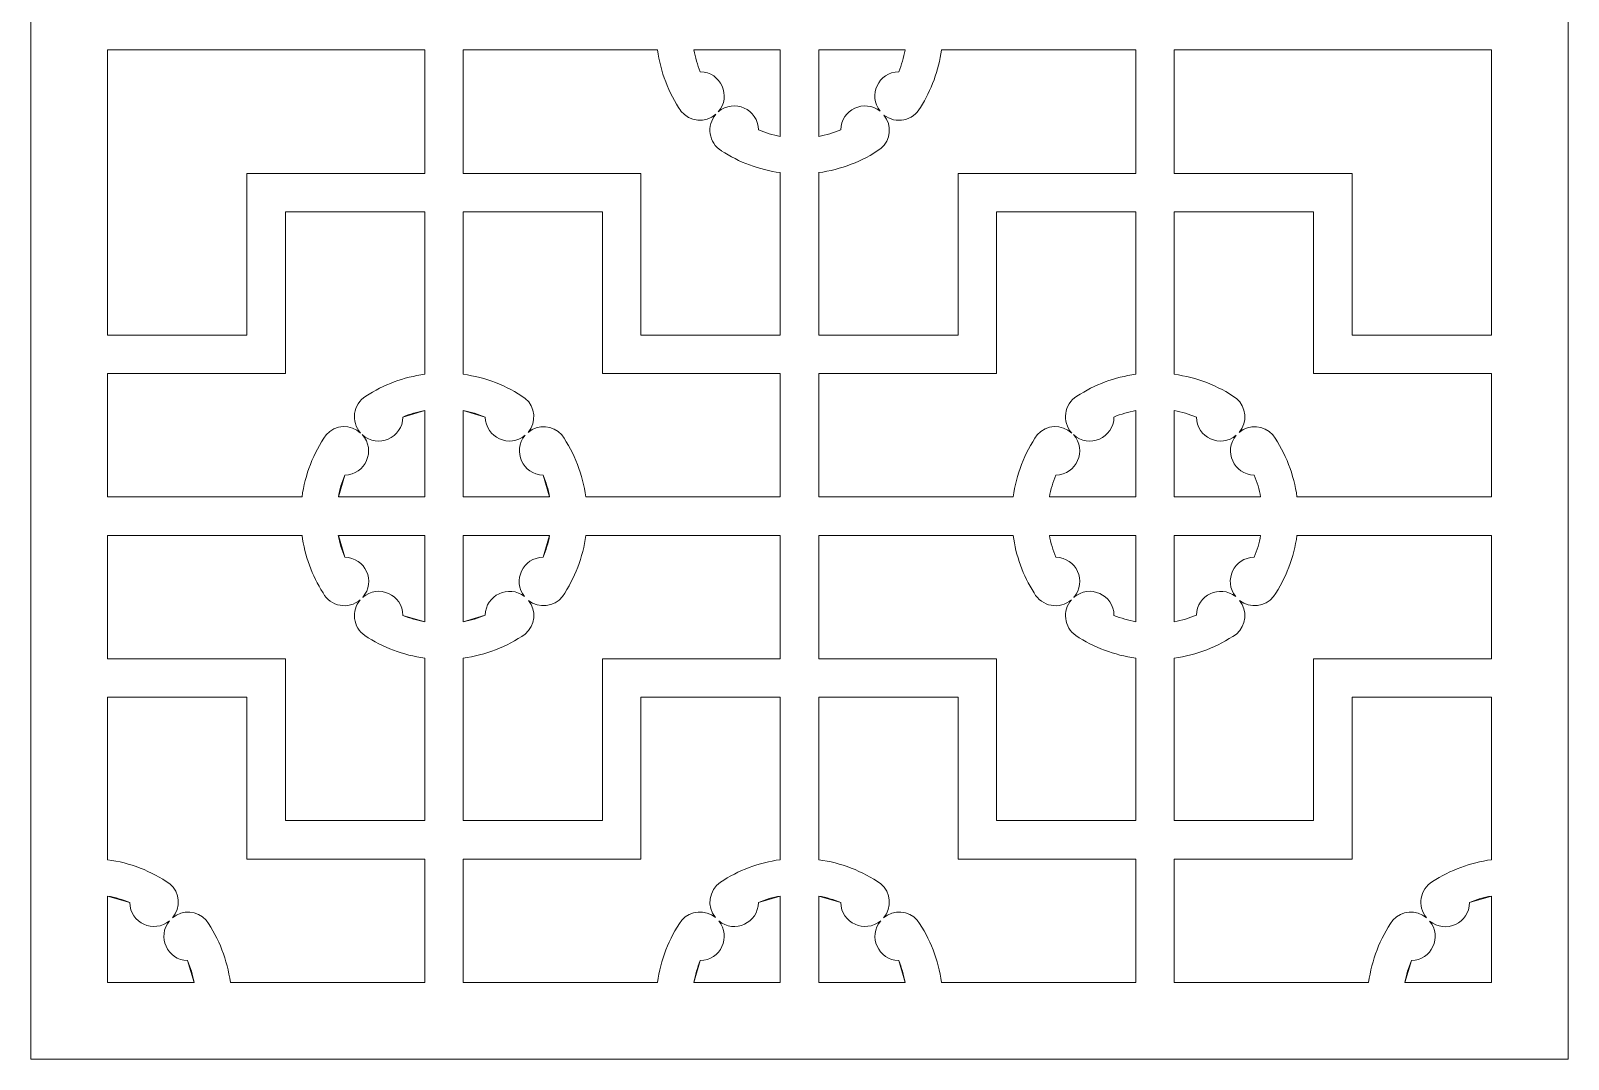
# Model space of a CAD drawing. Header units: centimetres. Extents: x 13 to 18.9, y -9.5 to 9.5.
# Drawn here: x 13.06 to 18.94, y -9.5 to -5.57 of the extents above; entities that cross this region are included whole.
import ezdxf

# ---------------------------------------------------------------- set-up
doc = ezdxf.new("R2010")
doc.units = ezdxf.units.CM
doc.header["$MEASUREMENT"] = 0
doc.layers.add('layer 1', color=7, linetype='Continuous')

msp = doc.modelspace()

# ---------------------------------------------------------------- linework, layer by layer
at = {"layer": 'layer 1', "color": 7, "lineweight": 9}
for points, knots in [([(13.06486, -1.64057), (13.06486, -1.64057), (18.93741, -1.64057), (18.93741, -1.64057), (18.93741, -1.64057), (18.93741, -1.64057), (18.93741, -9.5), (18.93741, -9.5), (18.93741, -9.5), (18.93741, -9.5), (13.06486, -9.5), (13.06486, -9.5), (13.06486, -9.5), (13.06486, -9.5), (13.06486, -1.64057), (13.06486, -1.64057)], [0, 0, 0, 0, 0.2, 0.2, 0.2, 0.2, 0.4, 0.4, 0.4, 0.4, 0.6, 0.6, 0.6, 0.6, 1, 1, 1, 1]), ([(14.56969, -6.11512), (14.56969, -6.11512), (14.56969, -6.11512), (14.56969, -6.11512), (14.56969, -6.11512), (14.56969, -6.11512), (14.56969, -5.64368), (14.56969, -5.64368), (14.56969, -5.64368), (14.56969, -5.64368), (13.35849, -5.64368), (13.35849, -5.64368), (13.35849, -5.64368), (13.35849, -5.64368), (13.35849, -6.73336), (13.35849, -6.73336), (13.35849, -6.73336), (13.35849, -6.73336), (13.89067, -6.73336), (13.89067, -6.73336), (13.89067, -6.73336), (13.89067, -6.73336), (13.89067, -6.11512), (13.89067, -6.11512), (13.89067, -6.11512), (13.89067, -6.11512), (14.56969, -6.11512), (14.56969, -6.11512)], [0, 0, 0, 0, 0.125, 0.125, 0.125, 0.125, 0.25, 0.25, 0.25, 0.25, 0.375, 0.375, 0.375, 0.375, 0.5, 0.5, 0.5, 0.5, 0.625, 0.625, 0.625, 0.625, 0.75, 0.75, 0.75, 0.75, 1, 1, 1, 1]), ([(15.54809, -5.87693), (15.54809, -5.87693), (15.54809, -5.87693), (15.54809, -5.87693), (15.54809, -5.87693), (15.58081, -5.91856), (15.64177, -5.92432), (15.68168, -5.88953), (15.68168, -5.88953), (15.68168, -5.88953), (15.68172, -5.8895), (15.68172, -5.8895), (15.68172, -5.8895), (15.64442, -5.93247), (15.65439, -5.99867), (15.70267, -6.02876), (15.70267, -6.02876), (15.70267, -6.02876), (15.70253, -6.02867), (15.70253, -6.02867), (15.70253, -6.02867), (15.77038, -6.07293), (15.84724, -6.10153), (15.92752, -6.11237), (15.92752, -6.11237), (15.92752, -6.11237), (15.92772, -6.11241), (15.92772, -6.11241), (15.92772, -6.11241), (15.92772, -6.11241), (15.92772, -6.73336), (15.92772, -6.73336), (15.92772, -6.73336), (15.92772, -6.73336), (15.39552, -6.73336), (15.39552, -6.73336), (15.39552, -6.73336), (15.39552, -6.73336), (15.39552, -6.11512), (15.39552, -6.11512), (15.39552, -6.11512), (15.39552, -6.11512), (14.7165, -6.11512), (14.7165, -6.11512), (14.7165, -6.11512), (14.7165, -6.11512), (14.7165, -5.64368), (14.7165, -5.64368), (14.7165, -5.64368), (14.7165, -5.64368), (15.45903, -5.64368), (15.45903, -5.64368), (15.45903, -5.64368), (15.45903, -5.64368), (15.45899, -5.64347), (15.45899, -5.64347), (15.45899, -5.64347), (15.47022, -5.72709), (15.50068, -5.80697), (15.54801, -5.87679), (15.54801, -5.87679), (15.54801, -5.87679), (15.54809, -5.87693), (15.54809, -5.87693)], [0, 0, 0, 0, 0.0588235, 0.0588235, 0.0588235, 0.0588235, 0.1176471, 0.1176471, 0.1176471, 0.1176471, 0.1764706, 0.1764706, 0.1764706, 0.1764706, 0.2352941, 0.2352941, 0.2352941, 0.2352941, 0.2941176, 0.2941176, 0.2941176, 0.2941176, 0.3529412, 0.3529412, 0.3529412, 0.3529412, 0.4117647, 0.4117647, 0.4117647, 0.4117647, 0.4705882, 0.4705882, 0.4705882, 0.4705882, 0.5294118, 0.5294118, 0.5294118, 0.5294118, 0.5882353, 0.5882353, 0.5882353, 0.5882353, 0.6470588, 0.6470588, 0.6470588, 0.6470588, 0.7058824, 0.7058824, 0.7058824, 0.7058824, 0.7647059, 0.7647059, 0.7647059, 0.7647059, 0.8235294, 0.8235294, 0.8235294, 0.8235294, 0.8823529, 0.8823529, 0.8823529, 0.8823529, 1, 1, 1, 1]), ([(15.69087, -5.88034), (15.69087, -5.88034), (15.69087, -5.88034), (15.69087, -5.88034), (15.69087, -5.88034), (15.74251, -5.82088), (15.701, -5.72811), (15.62225, -5.72702), (15.62225, -5.72702), (15.62225, -5.72702), (15.62221, -5.72694), (15.62221, -5.72694), (15.62221, -5.72694), (15.61114, -5.7001), (15.60293, -5.67216), (15.5977, -5.6436), (15.5977, -5.6436), (15.5977, -5.6436), (15.59772, -5.64368), (15.59772, -5.64368), (15.59772, -5.64368), (15.59772, -5.64368), (15.92772, -5.64368), (15.92772, -5.64368), (15.92772, -5.64368), (15.92772, -5.64368), (15.92772, -5.9737), (15.92772, -5.9737), (15.92772, -5.9737), (15.92772, -5.9737), (15.92765, -5.97368), (15.92765, -5.97368), (15.92765, -5.97368), (15.89907, -5.96845), (15.87113, -5.96022), (15.84428, -5.94912), (15.84428, -5.94912), (15.84428, -5.94912), (15.84435, -5.94916), (15.84435, -5.94916), (15.84435, -5.94916), (15.84354, -5.87016), (15.75043, -5.82838), (15.69089, -5.88031), (15.69089, -5.88031), (15.69089, -5.88031), (15.69087, -5.88034), (15.69087, -5.88034)], [0, 0, 0, 0, 0.0769231, 0.0769231, 0.0769231, 0.0769231, 0.1538462, 0.1538462, 0.1538462, 0.1538462, 0.2307692, 0.2307692, 0.2307692, 0.2307692, 0.3076923, 0.3076923, 0.3076923, 0.3076923, 0.3846154, 0.3846154, 0.3846154, 0.3846154, 0.4615385, 0.4615385, 0.4615385, 0.4615385, 0.5384615, 0.5384615, 0.5384615, 0.5384615, 0.6153846, 0.6153846, 0.6153846, 0.6153846, 0.6923077, 0.6923077, 0.6923077, 0.6923077, 0.7692308, 0.7692308, 0.7692308, 0.7692308, 0.8461538, 0.8461538, 0.8461538, 0.8461538, 1, 1, 1, 1]), ([(16.46286, -5.8637), (16.46286, -5.8637), (16.46286, -5.8637), (16.46286, -5.8637), (16.46286, -5.8637), (16.50523, -5.79711), (16.53267, -5.7221), (16.54322, -5.64388), (16.54322, -5.64388), (16.54322, -5.64388), (16.54324, -5.64368), (16.54324, -5.64368), (16.54324, -5.64368), (16.54324, -5.64368), (17.28576, -5.64368), (17.28576, -5.64368), (17.28576, -5.64368), (17.28576, -5.64368), (17.28576, -6.11512), (17.28576, -6.11512), (17.28576, -6.11512), (17.28576, -6.11512), (16.60674, -6.11512), (16.60674, -6.11512), (16.60674, -6.11512), (16.60674, -6.11512), (16.60674, -6.73336), (16.60674, -6.73336), (16.60674, -6.73336), (16.60674, -6.73336), (16.07454, -6.73336), (16.07454, -6.73336), (16.07454, -6.73336), (16.07454, -6.73336), (16.07454, -6.11241), (16.07454, -6.11241), (16.07454, -6.11241), (16.07454, -6.11241), (16.07434, -6.11241), (16.07434, -6.11241), (16.07434, -6.11241), (16.15959, -6.10098), (16.24096, -6.06951), (16.31173, -6.02061), (16.31173, -6.02061), (16.31173, -6.02061), (16.31186, -6.02053), (16.31186, -6.02053), (16.31186, -6.02053), (16.34983, -5.98804), (16.35513, -5.93121), (16.32385, -5.89225), (16.32385, -5.89225), (16.32385, -5.89225), (16.32381, -5.89222), (16.32381, -5.89222), (16.32381, -5.89222), (16.36896, -5.92809), (16.43564, -5.91436), (16.46295, -5.86356), (16.46295, -5.86356), (16.46295, -5.86356), (16.46286, -5.8637), (16.46286, -5.8637)], [0, 0, 0, 0, 0.0588235, 0.0588235, 0.0588235, 0.0588235, 0.1176471, 0.1176471, 0.1176471, 0.1176471, 0.1764706, 0.1764706, 0.1764706, 0.1764706, 0.2352941, 0.2352941, 0.2352941, 0.2352941, 0.2941176, 0.2941176, 0.2941176, 0.2941176, 0.3529412, 0.3529412, 0.3529412, 0.3529412, 0.4117647, 0.4117647, 0.4117647, 0.4117647, 0.4705882, 0.4705882, 0.4705882, 0.4705882, 0.5294118, 0.5294118, 0.5294118, 0.5294118, 0.5882353, 0.5882353, 0.5882353, 0.5882353, 0.6470588, 0.6470588, 0.6470588, 0.6470588, 0.7058824, 0.7058824, 0.7058824, 0.7058824, 0.7647059, 0.7647059, 0.7647059, 0.7647059, 0.8235294, 0.8235294, 0.8235294, 0.8235294, 0.8823529, 0.8823529, 0.8823529, 0.8823529, 1, 1, 1, 1]), ([(16.38003, -5.72702), (16.38003, -5.72702), (16.38003, -5.72702), (16.38003, -5.72702), (16.38003, -5.72702), (16.30294, -5.72808), (16.26084, -5.81747), (16.30911, -5.87757), (16.30911, -5.87757), (16.30911, -5.87757), (16.30913, -5.87761), (16.30913, -5.87761), (16.30913, -5.87761), (16.24898, -5.82986), (16.16012, -5.87195), (16.15896, -5.94874), (16.15896, -5.94874), (16.15896, -5.94874), (16.15881, -5.94879), (16.15881, -5.94879), (16.15881, -5.94879), (16.13165, -5.96008), (16.10335, -5.96844), (16.07439, -5.97372), (16.07439, -5.97372), (16.07439, -5.97372), (16.07454, -5.9737), (16.07454, -5.9737), (16.07454, -5.9737), (16.07454, -5.9737), (16.07454, -5.64368), (16.07454, -5.64368), (16.07454, -5.64368), (16.07454, -5.64368), (16.40455, -5.64368), (16.40455, -5.64368), (16.40455, -5.64368), (16.40455, -5.64368), (16.40453, -5.64383), (16.40453, -5.64383), (16.40453, -5.64383), (16.3993, -5.67239), (16.39106, -5.70032), (16.37998, -5.72716), (16.37998, -5.72716), (16.37998, -5.72716), (16.38003, -5.72702), (16.38003, -5.72702)], [0, 0, 0, 0, 0.0769231, 0.0769231, 0.0769231, 0.0769231, 0.1538462, 0.1538462, 0.1538462, 0.1538462, 0.2307692, 0.2307692, 0.2307692, 0.2307692, 0.3076923, 0.3076923, 0.3076923, 0.3076923, 0.3846154, 0.3846154, 0.3846154, 0.3846154, 0.4615385, 0.4615385, 0.4615385, 0.4615385, 0.5384615, 0.5384615, 0.5384615, 0.5384615, 0.6153846, 0.6153846, 0.6153846, 0.6153846, 0.6923077, 0.6923077, 0.6923077, 0.6923077, 0.7692308, 0.7692308, 0.7692308, 0.7692308, 0.8461538, 0.8461538, 0.8461538, 0.8461538, 1, 1, 1, 1]), ([(18.11157, -6.73336), (18.11157, -6.73336), (18.11157, -6.73336), (18.11157, -6.73336), (18.11157, -6.73336), (18.11157, -6.73336), (18.11157, -6.11512), (18.11157, -6.11512), (18.11157, -6.11512), (18.11157, -6.11512), (17.43258, -6.11512), (17.43258, -6.11512), (17.43258, -6.11512), (17.43258, -6.11512), (17.43258, -5.64368), (17.43258, -5.64368), (17.43258, -5.64368), (17.43258, -5.64368), (18.64379, -5.64368), (18.64379, -5.64368), (18.64379, -5.64368), (18.64379, -5.64368), (18.64379, -6.73336), (18.64379, -6.73336), (18.64379, -6.73336), (18.64379, -6.73336), (18.11157, -6.73336), (18.11157, -6.73336)], [0, 0, 0, 0, 0.125, 0.125, 0.125, 0.125, 0.25, 0.25, 0.25, 0.25, 0.375, 0.375, 0.375, 0.375, 0.5, 0.5, 0.5, 0.5, 0.625, 0.625, 0.625, 0.625, 0.75, 0.75, 0.75, 0.75, 1, 1, 1, 1]), ([(14.34468, -6.96654), (14.34468, -6.96654), (14.34468, -6.96654), (14.34468, -6.96654), (14.34468, -6.96654), (14.29573, -6.997), (14.28626, -7.06439), (14.3249, -7.10718), (14.3249, -7.10718), (14.3249, -7.10718), (14.32491, -7.10722), (14.32491, -7.10722), (14.32491, -7.10722), (14.28694, -7.07235), (14.22777, -7.07522), (14.19335, -7.11359), (14.19335, -7.11359), (14.14415, -7.1845), (14.1125, -7.2661), (14.10099, -7.35162), (14.10099, -7.35162), (14.10099, -7.35162), (13.35849, -7.35162), (13.35849, -7.35162), (13.35849, -7.35162), (13.35849, -7.35162), (13.35849, -6.88018), (13.35849, -6.88018), (13.35849, -6.88018), (13.35849, -6.88018), (14.03749, -6.88018), (14.03749, -6.88018), (14.03749, -6.88018), (14.03749, -6.88018), (14.03749, -6.26194), (14.03749, -6.26194), (14.03749, -6.26194), (14.03749, -6.26194), (14.56969, -6.26194), (14.56969, -6.26194), (14.56969, -6.26194), (14.56969, -6.26194), (14.56969, -6.88291), (14.56969, -6.88291), (14.56969, -6.88291), (14.56969, -6.88291), (14.56969, -6.88291), (14.56969, -6.88291), (14.56969, -6.88291), (14.48941, -6.89373), (14.41254, -6.92229), (14.34468, -6.96654)], [0, 0, 0, 0, 0.0714286, 0.0714286, 0.0714286, 0.0714286, 0.1428571, 0.1428571, 0.1428571, 0.1428571, 0.2142857, 0.2142857, 0.2142857, 0.2142857, 0.2857143, 0.2857143, 0.2857143, 0.2857143, 0.3571429, 0.3571429, 0.3571429, 0.3571429, 0.4285714, 0.4285714, 0.4285714, 0.4285714, 0.5, 0.5, 0.5, 0.5, 0.5714286, 0.5714286, 0.5714286, 0.5714286, 0.6428571, 0.6428571, 0.6428571, 0.6428571, 0.7142857, 0.7142857, 0.7142857, 0.7142857, 0.7857143, 0.7857143, 0.7857143, 0.7857143, 0.8571429, 0.8571429, 0.8571429, 0.8571429, 1, 1, 1, 1]), ([(15.92772, -6.88018), (15.92772, -6.88018), (15.92772, -6.88018), (15.92772, -6.88018), (15.92772, -6.88018), (15.92772, -6.88018), (15.92772, -7.35162), (15.92772, -7.35162), (15.92772, -7.35162), (15.92772, -7.35162), (15.18522, -7.35162), (15.18522, -7.35162), (15.18522, -7.35162), (15.17371, -7.2661), (15.14206, -7.1845), (15.09287, -7.11359), (15.09287, -7.11359), (15.05944, -7.07648), (15.00255, -7.07258), (14.96439, -7.10481), (14.96439, -7.10481), (14.96439, -7.10481), (14.96435, -7.10482), (14.96435, -7.10482), (14.96435, -7.10482), (14.99718, -7.06598), (14.99249, -7.00789), (14.95388, -6.9748), (14.95388, -6.9748), (14.95388, -6.9748), (14.95388, -6.97479), (14.95388, -6.97479), (14.95388, -6.97479), (14.8831, -6.92588), (14.80175, -6.89439), (14.7165, -6.88291), (14.7165, -6.88291), (14.7165, -6.88291), (14.7165, -6.88291), (14.7165, -6.88291), (14.7165, -6.88291), (14.7165, -6.88291), (14.7165, -6.26194), (14.7165, -6.26194), (14.7165, -6.26194), (14.7165, -6.26194), (15.2487, -6.26194), (15.2487, -6.26194), (15.2487, -6.26194), (15.2487, -6.26194), (15.2487, -6.88018), (15.2487, -6.88018), (15.2487, -6.88018), (15.2487, -6.88018), (15.92772, -6.88018), (15.92772, -6.88018)], [0, 0, 0, 0, 0.0666667, 0.0666667, 0.0666667, 0.0666667, 0.1333333, 0.1333333, 0.1333333, 0.1333333, 0.2, 0.2, 0.2, 0.2, 0.2666667, 0.2666667, 0.2666667, 0.2666667, 0.3333333, 0.3333333, 0.3333333, 0.3333333, 0.4, 0.4, 0.4, 0.4, 0.4666667, 0.4666667, 0.4666667, 0.4666667, 0.5333333, 0.5333333, 0.5333333, 0.5333333, 0.6, 0.6, 0.6, 0.6, 0.6666667, 0.6666667, 0.6666667, 0.6666667, 0.7333333, 0.7333333, 0.7333333, 0.7333333, 0.8, 0.8, 0.8, 0.8, 0.8666667, 0.8666667, 0.8666667, 0.8666667, 1, 1, 1, 1]), ([(17.06073, -6.96654), (17.06073, -6.96654), (17.06073, -6.96654), (17.06073, -6.96654), (17.06073, -6.96654), (17.01178, -6.997), (17.00229, -7.06439), (17.04097, -7.10718), (17.04097, -7.10718), (17.04097, -7.10718), (17.04099, -7.10722), (17.04099, -7.10722), (17.04099, -7.10722), (17.00299, -7.07235), (16.94382, -7.07522), (16.9094, -7.11359), (16.9094, -7.11359), (16.86023, -7.1845), (16.82855, -7.2661), (16.81704, -7.35162), (16.81704, -7.35162), (16.81704, -7.35162), (16.07454, -7.35162), (16.07454, -7.35162), (16.07454, -7.35162), (16.07454, -7.35162), (16.07454, -6.88018), (16.07454, -6.88018), (16.07454, -6.88018), (16.07454, -6.88018), (16.75356, -6.88018), (16.75356, -6.88018), (16.75356, -6.88018), (16.75356, -6.88018), (16.75356, -6.26194), (16.75356, -6.26194), (16.75356, -6.26194), (16.75356, -6.26194), (17.28576, -6.26194), (17.28576, -6.26194), (17.28576, -6.26194), (17.28576, -6.26194), (17.28576, -6.88291), (17.28576, -6.88291), (17.28576, -6.88291), (17.28576, -6.88291), (17.28576, -6.88291), (17.28576, -6.88291), (17.28576, -6.88291), (17.20548, -6.89373), (17.12859, -6.92229), (17.06075, -6.96654), (17.06075, -6.96654), (17.06075, -6.96654), (17.06073, -6.96654), (17.06073, -6.96654)], [0, 0, 0, 0, 0.0666667, 0.0666667, 0.0666667, 0.0666667, 0.1333333, 0.1333333, 0.1333333, 0.1333333, 0.2, 0.2, 0.2, 0.2, 0.2666667, 0.2666667, 0.2666667, 0.2666667, 0.3333333, 0.3333333, 0.3333333, 0.3333333, 0.4, 0.4, 0.4, 0.4, 0.4666667, 0.4666667, 0.4666667, 0.4666667, 0.5333333, 0.5333333, 0.5333333, 0.5333333, 0.6, 0.6, 0.6, 0.6, 0.6666667, 0.6666667, 0.6666667, 0.6666667, 0.7333333, 0.7333333, 0.7333333, 0.7333333, 0.8, 0.8, 0.8, 0.8, 0.8666667, 0.8666667, 0.8666667, 0.8666667, 1, 1, 1, 1]), ([(17.96477, -6.26194), (17.96477, -6.26194), (17.96477, -6.26194), (17.96477, -6.26194), (17.96477, -6.26194), (17.96477, -6.26194), (17.96477, -6.88018), (17.96477, -6.88018), (17.96477, -6.88018), (17.96477, -6.88018), (18.64379, -6.88018), (18.64379, -6.88018), (18.64379, -6.88018), (18.64379, -6.88018), (18.64379, -7.35162), (18.64379, -7.35162), (18.64379, -7.35162), (18.64379, -7.35162), (17.90128, -7.35162), (17.90128, -7.35162), (17.90128, -7.35162), (17.88976, -7.2661), (17.85811, -7.1845), (17.80891, -7.11359), (17.80891, -7.11359), (17.77549, -7.07648), (17.71862, -7.07258), (17.68044, -7.10481), (17.68044, -7.10481), (17.68044, -7.10481), (17.68042, -7.10482), (17.68042, -7.10482), (17.68042, -7.10482), (17.71324, -7.06598), (17.70856, -7.00789), (17.66995, -6.9748), (17.66995, -6.9748), (17.66995, -6.9748), (17.66993, -6.97479), (17.66993, -6.97479), (17.66993, -6.97479), (17.59917, -6.92588), (17.51781, -6.89439), (17.43256, -6.88291), (17.43256, -6.88291), (17.43256, -6.88291), (17.43258, -6.88291), (17.43258, -6.88291), (17.43258, -6.88291), (17.43258, -6.88291), (17.43258, -6.26194), (17.43258, -6.26194), (17.43258, -6.26194), (17.43258, -6.26194), (17.96477, -6.26194), (17.96477, -6.26194)], [0, 0, 0, 0, 0.0666667, 0.0666667, 0.0666667, 0.0666667, 0.1333333, 0.1333333, 0.1333333, 0.1333333, 0.2, 0.2, 0.2, 0.2, 0.2666667, 0.2666667, 0.2666667, 0.2666667, 0.3333333, 0.3333333, 0.3333333, 0.3333333, 0.4, 0.4, 0.4, 0.4, 0.4666667, 0.4666667, 0.4666667, 0.4666667, 0.5333333, 0.5333333, 0.5333333, 0.5333333, 0.6, 0.6, 0.6, 0.6, 0.6666667, 0.6666667, 0.6666667, 0.6666667, 0.7333333, 0.7333333, 0.7333333, 0.7333333, 0.8, 0.8, 0.8, 0.8, 0.8666667, 0.8666667, 0.8666667, 0.8666667, 1, 1, 1, 1]), ([(14.56969, -7.02162), (14.56969, -7.02162), (14.56969, -7.02162), (14.56969, -7.02162), (14.56969, -7.02162), (14.56969, -7.02162), (14.56969, -7.35162), (14.56969, -7.35162), (14.56969, -7.35162), (14.56969, -7.35162), (14.2397, -7.35162), (14.2397, -7.35162), (14.2397, -7.35162), (14.2397, -7.35162), (14.26424, -7.26825), (14.26424, -7.26825), (14.26424, -7.26825), (14.25309, -7.29509), (14.24486, -7.32304), (14.2397, -7.35162), (14.2397, -7.35162), (14.2397, -7.35162), (14.2642, -7.26824), (14.2642, -7.26824), (14.2642, -7.26824), (14.34359, -7.26669), (14.38438, -7.17238), (14.33112, -7.11344), (14.33112, -7.11344), (14.33112, -7.11344), (14.33108, -7.11341), (14.33108, -7.11341), (14.33108, -7.11341), (14.39009, -7.1676), (14.48547, -7.12629), (14.48632, -7.04619), (14.48632, -7.04619), (14.48632, -7.04619), (14.56969, -7.02162), (14.56969, -7.02162), (14.56969, -7.02162), (14.54111, -7.02678), (14.51315, -7.03501), (14.48632, -7.04615), (14.48632, -7.04615), (14.48632, -7.04615), (14.56969, -7.02162), (14.56969, -7.02162)], [0, 0, 0, 0, 0.0769231, 0.0769231, 0.0769231, 0.0769231, 0.1538462, 0.1538462, 0.1538462, 0.1538462, 0.2307692, 0.2307692, 0.2307692, 0.2307692, 0.3076923, 0.3076923, 0.3076923, 0.3076923, 0.3846154, 0.3846154, 0.3846154, 0.3846154, 0.4615385, 0.4615385, 0.4615385, 0.4615385, 0.5384615, 0.5384615, 0.5384615, 0.5384615, 0.6153846, 0.6153846, 0.6153846, 0.6153846, 0.6923077, 0.6923077, 0.6923077, 0.6923077, 0.7692308, 0.7692308, 0.7692308, 0.7692308, 0.8461538, 0.8461538, 0.8461538, 0.8461538, 1, 1, 1, 1]), ([(15.04653, -7.35162), (15.04653, -7.35162), (15.04653, -7.35162), (15.04653, -7.35162), (15.04653, -7.35162), (15.04134, -7.32304), (15.03312, -7.29509), (15.022, -7.26825), (15.022, -7.26825), (15.022, -7.26825), (15.04653, -7.35162), (15.04653, -7.35162), (15.04653, -7.35162), (15.04653, -7.35162), (14.7165, -7.35162), (14.7165, -7.35162), (14.7165, -7.35162), (14.7165, -7.35162), (14.7165, -7.02162), (14.7165, -7.02162), (14.7165, -7.02162), (14.7165, -7.02162), (14.80093, -7.04659), (14.80093, -7.04659), (14.80093, -7.04659), (14.77378, -7.03523), (14.74548, -7.02686), (14.7165, -7.02162), (14.7165, -7.02162), (14.7165, -7.02162), (14.80093, -7.04653), (14.80093, -7.04653), (14.80093, -7.04653), (14.80207, -7.12462), (14.89354, -7.1663), (14.95323, -7.11595), (14.95323, -7.11595), (14.95323, -7.11595), (14.95327, -7.11594), (14.95327, -7.11594), (14.95327, -7.11594), (14.90309, -7.17538), (14.94419, -7.26652), (15.02196, -7.26824), (15.02196, -7.26824), (15.02196, -7.26824), (15.04653, -7.35162), (15.04653, -7.35162)], [0, 0, 0, 0, 0.0769231, 0.0769231, 0.0769231, 0.0769231, 0.1538462, 0.1538462, 0.1538462, 0.1538462, 0.2307692, 0.2307692, 0.2307692, 0.2307692, 0.3076923, 0.3076923, 0.3076923, 0.3076923, 0.3846154, 0.3846154, 0.3846154, 0.3846154, 0.4615385, 0.4615385, 0.4615385, 0.4615385, 0.5384615, 0.5384615, 0.5384615, 0.5384615, 0.6153846, 0.6153846, 0.6153846, 0.6153846, 0.6923077, 0.6923077, 0.6923077, 0.6923077, 0.7692308, 0.7692308, 0.7692308, 0.7692308, 0.8461538, 0.8461538, 0.8461538, 0.8461538, 1, 1, 1, 1]), ([(17.28576, -7.35162), (17.28576, -7.35162), (17.28576, -7.35162), (17.28576, -7.35162), (17.28576, -7.35162), (17.28576, -7.35162), (16.95573, -7.35162), (16.95573, -7.35162), (16.95573, -7.35162), (16.96097, -7.32305), (16.9692, -7.2951), (16.98028, -7.26825), (16.98028, -7.26825), (16.98028, -7.26825), (16.98023, -7.26824), (16.98023, -7.26824), (16.98023, -7.26824), (17.05964, -7.26669), (17.10044, -7.17238), (17.04718, -7.11344), (17.04718, -7.11344), (17.04718, -7.11344), (17.04714, -7.11341), (17.04714, -7.11341), (17.04714, -7.11341), (17.10616, -7.1676), (17.20152, -7.12629), (17.20237, -7.04619), (17.20237, -7.04619), (17.20237, -7.04619), (17.20237, -7.04615), (17.20237, -7.04615), (17.20237, -7.04615), (17.22922, -7.03506), (17.25718, -7.02685), (17.28576, -7.02162), (17.28576, -7.02162), (17.28576, -7.02162), (17.28576, -7.35162), (17.28576, -7.35162)], [0, 0, 0, 0, 0.0909091, 0.0909091, 0.0909091, 0.0909091, 0.1818182, 0.1818182, 0.1818182, 0.1818182, 0.2727273, 0.2727273, 0.2727273, 0.2727273, 0.3636364, 0.3636364, 0.3636364, 0.3636364, 0.4545455, 0.4545455, 0.4545455, 0.4545455, 0.5454545, 0.5454545, 0.5454545, 0.5454545, 0.6363636, 0.6363636, 0.6363636, 0.6363636, 0.7272727, 0.7272727, 0.7272727, 0.7272727, 0.8181818, 0.8181818, 0.8181818, 0.8181818, 1, 1, 1, 1]), ([(17.43258, -7.35162), (17.43258, -7.35162), (17.43258, -7.35162), (17.43258, -7.35162), (17.43258, -7.35162), (17.43258, -7.35162), (17.43258, -7.02162), (17.43258, -7.02162), (17.43258, -7.02162), (17.43258, -7.02162), (17.43265, -7.02163), (17.43265, -7.02163), (17.43265, -7.02163), (17.4616, -7.02691), (17.48989, -7.03529), (17.51705, -7.04661), (17.51705, -7.04661), (17.51705, -7.04661), (17.517, -7.04653), (17.517, -7.04653), (17.517, -7.04653), (17.51814, -7.12462), (17.60959, -7.1663), (17.66928, -7.11595), (17.66928, -7.11595), (17.66928, -7.11595), (17.6693, -7.11594), (17.6693, -7.11594), (17.6693, -7.11594), (17.61914, -7.17538), (17.66024, -7.26652), (17.73801, -7.26824), (17.73801, -7.26824), (17.73801, -7.26824), (17.73807, -7.26833), (17.73807, -7.26833), (17.73807, -7.26833), (17.74915, -7.29517), (17.75737, -7.32312), (17.76258, -7.3517), (17.76258, -7.3517), (17.76258, -7.3517), (17.76258, -7.35162), (17.76258, -7.35162), (17.76258, -7.35162), (17.76258, -7.35162), (17.43258, -7.35162), (17.43258, -7.35162)], [0, 0, 0, 0, 0.0769231, 0.0769231, 0.0769231, 0.0769231, 0.1538462, 0.1538462, 0.1538462, 0.1538462, 0.2307692, 0.2307692, 0.2307692, 0.2307692, 0.3076923, 0.3076923, 0.3076923, 0.3076923, 0.3846154, 0.3846154, 0.3846154, 0.3846154, 0.4615385, 0.4615385, 0.4615385, 0.4615385, 0.5384615, 0.5384615, 0.5384615, 0.5384615, 0.6153846, 0.6153846, 0.6153846, 0.6153846, 0.6923077, 0.6923077, 0.6923077, 0.6923077, 0.7692308, 0.7692308, 0.7692308, 0.7692308, 0.8461538, 0.8461538, 0.8461538, 0.8461538, 1, 1, 1, 1]), ([(14.18126, -7.71824), (14.18126, -7.71824), (14.18126, -7.71824), (14.18126, -7.71824), (14.18126, -7.71824), (14.20935, -7.7706), (14.27886, -7.78332), (14.32366, -7.74426), (14.32366, -7.74426), (14.32366, -7.74426), (14.32369, -7.74425), (14.32369, -7.74425), (14.32369, -7.74425), (14.28753, -7.78591), (14.29561, -7.84979), (14.34103, -7.88113), (14.34103, -7.88113), (14.34103, -7.88113), (14.34088, -7.88103), (14.34088, -7.88103), (14.34088, -7.88103), (14.4096, -7.92664), (14.48777, -7.95608), (14.5695, -7.96712), (14.5695, -7.96712), (14.5695, -7.96712), (14.56969, -7.96714), (14.56969, -7.96714), (14.56969, -7.96714), (14.56969, -7.96714), (14.56969, -8.58812), (14.56969, -8.58812), (14.56969, -8.58812), (14.56969, -8.58812), (14.03749, -8.58812), (14.03749, -8.58812), (14.03749, -8.58812), (14.03749, -8.58812), (14.03749, -7.96987), (14.03749, -7.96987), (14.03749, -7.96987), (14.03749, -7.96987), (13.35849, -7.96987), (13.35849, -7.96987), (13.35849, -7.96987), (13.35849, -7.96987), (13.35849, -7.49844), (13.35849, -7.49844), (13.35849, -7.49844), (13.35849, -7.49844), (14.10099, -7.49844), (14.10099, -7.49844), (14.10099, -7.49844), (14.10099, -7.49844), (14.10097, -7.49823), (14.10097, -7.49823), (14.10097, -7.49823), (14.11147, -7.57646), (14.13884, -7.6515), (14.18117, -7.7181), (14.18117, -7.7181), (14.18117, -7.7181), (14.18126, -7.71824), (14.18126, -7.71824)], [0, 0, 0, 0, 0.0588235, 0.0588235, 0.0588235, 0.0588235, 0.1176471, 0.1176471, 0.1176471, 0.1176471, 0.1764706, 0.1764706, 0.1764706, 0.1764706, 0.2352941, 0.2352941, 0.2352941, 0.2352941, 0.2941176, 0.2941176, 0.2941176, 0.2941176, 0.3529412, 0.3529412, 0.3529412, 0.3529412, 0.4117647, 0.4117647, 0.4117647, 0.4117647, 0.4705882, 0.4705882, 0.4705882, 0.4705882, 0.5294118, 0.5294118, 0.5294118, 0.5294118, 0.5882353, 0.5882353, 0.5882353, 0.5882353, 0.6470588, 0.6470588, 0.6470588, 0.6470588, 0.7058824, 0.7058824, 0.7058824, 0.7058824, 0.7647059, 0.7647059, 0.7647059, 0.7647059, 0.8235294, 0.8235294, 0.8235294, 0.8235294, 0.8823529, 0.8823529, 0.8823529, 0.8823529, 1, 1, 1, 1]), ([(14.56969, -7.49844), (14.56969, -7.49844), (14.56969, -7.49844), (14.56969, -7.49844), (14.56969, -7.49844), (14.56969, -7.49844), (14.56969, -7.82845), (14.56969, -7.82845), (14.56969, -7.82845), (14.56969, -7.82845), (14.48619, -7.80384), (14.48619, -7.80384), (14.48619, -7.80384), (14.513, -7.81498), (14.54096, -7.82321), (14.56955, -7.8284), (14.56955, -7.8284), (14.56955, -7.8284), (14.48632, -7.80392), (14.48632, -7.80392), (14.48632, -7.80392), (14.48553, -7.72491), (14.39242, -7.68313), (14.33285, -7.73506), (14.33285, -7.73506), (14.33285, -7.73506), (14.33284, -7.73507), (14.33284, -7.73507), (14.33284, -7.73507), (14.38449, -7.67562), (14.34296, -7.58286), (14.26421, -7.58177), (14.26421, -7.58177), (14.26421, -7.58177), (14.23967, -7.4983), (14.23967, -7.4983), (14.23967, -7.4983), (14.24482, -7.52686), (14.25304, -7.55479), (14.26414, -7.58163), (14.26414, -7.58163), (14.26414, -7.58163), (14.2397, -7.49844), (14.2397, -7.49844), (14.2397, -7.49844), (14.2397, -7.49844), (14.56969, -7.49844), (14.56969, -7.49844)], [0, 0, 0, 0, 0.0769231, 0.0769231, 0.0769231, 0.0769231, 0.1538462, 0.1538462, 0.1538462, 0.1538462, 0.2307692, 0.2307692, 0.2307692, 0.2307692, 0.3076923, 0.3076923, 0.3076923, 0.3076923, 0.3846154, 0.3846154, 0.3846154, 0.3846154, 0.4615385, 0.4615385, 0.4615385, 0.4615385, 0.5384615, 0.5384615, 0.5384615, 0.5384615, 0.6153846, 0.6153846, 0.6153846, 0.6153846, 0.6923077, 0.6923077, 0.6923077, 0.6923077, 0.7692308, 0.7692308, 0.7692308, 0.7692308, 0.8461538, 0.8461538, 0.8461538, 0.8461538, 1, 1, 1, 1]), ([(15.09601, -7.73188), (15.09601, -7.73188), (15.09601, -7.73188), (15.09601, -7.73188), (15.09601, -7.73188), (15.14337, -7.66209), (15.1739, -7.58222), (15.18519, -7.49863), (15.18519, -7.49863), (15.18519, -7.49863), (15.18522, -7.49844), (15.18522, -7.49844), (15.18522, -7.49844), (15.18522, -7.49844), (15.92772, -7.49844), (15.92772, -7.49844), (15.92772, -7.49844), (15.92772, -7.49844), (15.92772, -7.96987), (15.92772, -7.96987), (15.92772, -7.96987), (15.92772, -7.96987), (15.2487, -7.96987), (15.2487, -7.96987), (15.2487, -7.96987), (15.2487, -7.96987), (15.2487, -8.58812), (15.2487, -8.58812), (15.2487, -8.58812), (15.2487, -8.58812), (14.7165, -8.58812), (14.7165, -8.58812), (14.7165, -8.58812), (14.7165, -8.58812), (14.7165, -7.96714), (14.7165, -7.96714), (14.7165, -7.96714), (14.7165, -7.96714), (14.7163, -7.96717), (14.7163, -7.96717), (14.7163, -7.96717), (14.80157, -7.95572), (14.88292, -7.92426), (14.95369, -7.87537), (14.95369, -7.87537), (14.95369, -7.87537), (14.95384, -7.87528), (14.95384, -7.87528), (14.95384, -7.87528), (14.99181, -7.84277), (14.99712, -7.78597), (14.96583, -7.74701), (14.96583, -7.74701), (14.96583, -7.74701), (14.96579, -7.74695), (14.96579, -7.74695), (14.96579, -7.74695), (15.00594, -7.77886), (15.06439, -7.77203), (15.0961, -7.73174), (15.0961, -7.73174), (15.0961, -7.73174), (15.09601, -7.73188), (15.09601, -7.73188)], [0, 0, 0, 0, 0.0588235, 0.0588235, 0.0588235, 0.0588235, 0.1176471, 0.1176471, 0.1176471, 0.1176471, 0.1764706, 0.1764706, 0.1764706, 0.1764706, 0.2352941, 0.2352941, 0.2352941, 0.2352941, 0.2941176, 0.2941176, 0.2941176, 0.2941176, 0.3529412, 0.3529412, 0.3529412, 0.3529412, 0.4117647, 0.4117647, 0.4117647, 0.4117647, 0.4705882, 0.4705882, 0.4705882, 0.4705882, 0.5294118, 0.5294118, 0.5294118, 0.5294118, 0.5882353, 0.5882353, 0.5882353, 0.5882353, 0.6470588, 0.6470588, 0.6470588, 0.6470588, 0.7058824, 0.7058824, 0.7058824, 0.7058824, 0.7647059, 0.7647059, 0.7647059, 0.7647059, 0.8235294, 0.8235294, 0.8235294, 0.8235294, 0.8823529, 0.8823529, 0.8823529, 0.8823529, 1, 1, 1, 1]), ([(14.7165, -7.49844), (14.7165, -7.49844), (14.7165, -7.49844), (14.7165, -7.49844), (14.7165, -7.49844), (14.7165, -7.49844), (15.04653, -7.49844), (15.04653, -7.49844), (15.04653, -7.49844), (15.04653, -7.49844), (15.02194, -7.5819), (15.02194, -7.5819), (15.02194, -7.5819), (15.03307, -7.55508), (15.0413, -7.52715), (15.0465, -7.49859), (15.0465, -7.49859), (15.0465, -7.49859), (15.02202, -7.58176), (15.02202, -7.58176), (15.02202, -7.58176), (14.94493, -7.58283), (14.90281, -7.67222), (14.95108, -7.73233), (14.95108, -7.73233), (14.95108, -7.73233), (14.9511, -7.73235), (14.9511, -7.73235), (14.9511, -7.73235), (14.89095, -7.68459), (14.80209, -7.7267), (14.80093, -7.80348), (14.80093, -7.80348), (14.80093, -7.80348), (14.71636, -7.82847), (14.71636, -7.82847), (14.71636, -7.82847), (14.74533, -7.82324), (14.77363, -7.81487), (14.80078, -7.80353), (14.80078, -7.80353), (14.80078, -7.80353), (14.7165, -7.82845), (14.7165, -7.82845), (14.7165, -7.82845), (14.7165, -7.82845), (14.7165, -7.49844), (14.7165, -7.49844)], [0, 0, 0, 0, 0.0769231, 0.0769231, 0.0769231, 0.0769231, 0.1538462, 0.1538462, 0.1538462, 0.1538462, 0.2307692, 0.2307692, 0.2307692, 0.2307692, 0.3076923, 0.3076923, 0.3076923, 0.3076923, 0.3846154, 0.3846154, 0.3846154, 0.3846154, 0.4615385, 0.4615385, 0.4615385, 0.4615385, 0.5384615, 0.5384615, 0.5384615, 0.5384615, 0.6153846, 0.6153846, 0.6153846, 0.6153846, 0.6923077, 0.6923077, 0.6923077, 0.6923077, 0.7692308, 0.7692308, 0.7692308, 0.7692308, 0.8461538, 0.8461538, 0.8461538, 0.8461538, 1, 1, 1, 1]), ([(16.89732, -7.71824), (16.89732, -7.71824), (16.89732, -7.71824), (16.89732, -7.71824), (16.89732, -7.71824), (16.92542, -7.7706), (16.99493, -7.78332), (17.03971, -7.74426), (17.03971, -7.74426), (17.03971, -7.74426), (17.03973, -7.74425), (17.03973, -7.74425), (17.03973, -7.74425), (17.00358, -7.78591), (17.01166, -7.84979), (17.05708, -7.88113), (17.05708, -7.88113), (17.05708, -7.88113), (17.05695, -7.88103), (17.05695, -7.88103), (17.05695, -7.88103), (17.12565, -7.92664), (17.20382, -7.95608), (17.28556, -7.96712), (17.28556, -7.96712), (17.28556, -7.96712), (17.28576, -7.96714), (17.28576, -7.96714), (17.28576, -7.96714), (17.28576, -7.96714), (17.28576, -8.58812), (17.28576, -8.58812), (17.28576, -8.58812), (17.28576, -8.58812), (16.75356, -8.58812), (16.75356, -8.58812), (16.75356, -8.58812), (16.75356, -8.58812), (16.75356, -7.96987), (16.75356, -7.96987), (16.75356, -7.96987), (16.75356, -7.96987), (16.07454, -7.96987), (16.07454, -7.96987), (16.07454, -7.96987), (16.07454, -7.96987), (16.07454, -7.49844), (16.07454, -7.49844), (16.07454, -7.49844), (16.07454, -7.49844), (16.81704, -7.49844), (16.81704, -7.49844), (16.81704, -7.49844), (16.81704, -7.49844), (16.81702, -7.49823), (16.81702, -7.49823), (16.81702, -7.49823), (16.82752, -7.57646), (16.85488, -7.6515), (16.89723, -7.7181), (16.89723, -7.7181), (16.89723, -7.7181), (16.89732, -7.71824), (16.89732, -7.71824)], [0, 0, 0, 0, 0.0588235, 0.0588235, 0.0588235, 0.0588235, 0.1176471, 0.1176471, 0.1176471, 0.1176471, 0.1764706, 0.1764706, 0.1764706, 0.1764706, 0.2352941, 0.2352941, 0.2352941, 0.2352941, 0.2941176, 0.2941176, 0.2941176, 0.2941176, 0.3529412, 0.3529412, 0.3529412, 0.3529412, 0.4117647, 0.4117647, 0.4117647, 0.4117647, 0.4705882, 0.4705882, 0.4705882, 0.4705882, 0.5294118, 0.5294118, 0.5294118, 0.5294118, 0.5882353, 0.5882353, 0.5882353, 0.5882353, 0.6470588, 0.6470588, 0.6470588, 0.6470588, 0.7058824, 0.7058824, 0.7058824, 0.7058824, 0.7647059, 0.7647059, 0.7647059, 0.7647059, 0.8235294, 0.8235294, 0.8235294, 0.8235294, 0.8823529, 0.8823529, 0.8823529, 0.8823529, 1, 1, 1, 1]), ([(17.20237, -7.80392), (17.20237, -7.80392), (17.20237, -7.80392), (17.20237, -7.80392), (17.20237, -7.80392), (17.20156, -7.72491), (17.10846, -7.68313), (17.04892, -7.73506), (17.04892, -7.73506), (17.04892, -7.73506), (17.04889, -7.73507), (17.04889, -7.73507), (17.04889, -7.73507), (17.10054, -7.67562), (17.05902, -7.58286), (16.98026, -7.58177), (16.98026, -7.58177), (16.98026, -7.58177), (16.98023, -7.58169), (16.98023, -7.58169), (16.98023, -7.58169), (16.96916, -7.55485), (16.96095, -7.52692), (16.95573, -7.49836), (16.95573, -7.49836), (16.95573, -7.49836), (16.95573, -7.49844), (16.95573, -7.49844), (16.95573, -7.49844), (16.95573, -7.49844), (17.28576, -7.49844), (17.28576, -7.49844), (17.28576, -7.49844), (17.28576, -7.49844), (17.28576, -7.82845), (17.28576, -7.82845), (17.28576, -7.82845), (17.28576, -7.82845), (17.28569, -7.82843), (17.28569, -7.82843), (17.28569, -7.82843), (17.2571, -7.8232), (17.22915, -7.81498), (17.20231, -7.80388), (17.20231, -7.80388), (17.20231, -7.80388), (17.20237, -7.80392), (17.20237, -7.80392)], [0, 0, 0, 0, 0.0769231, 0.0769231, 0.0769231, 0.0769231, 0.1538462, 0.1538462, 0.1538462, 0.1538462, 0.2307692, 0.2307692, 0.2307692, 0.2307692, 0.3076923, 0.3076923, 0.3076923, 0.3076923, 0.3846154, 0.3846154, 0.3846154, 0.3846154, 0.4615385, 0.4615385, 0.4615385, 0.4615385, 0.5384615, 0.5384615, 0.5384615, 0.5384615, 0.6153846, 0.6153846, 0.6153846, 0.6153846, 0.6923077, 0.6923077, 0.6923077, 0.6923077, 0.7692308, 0.7692308, 0.7692308, 0.7692308, 0.8461538, 0.8461538, 0.8461538, 0.8461538, 1, 1, 1, 1]), ([(17.81207, -7.73188), (17.81207, -7.73188), (17.81207, -7.73188), (17.81207, -7.73188), (17.81207, -7.73188), (17.85943, -7.66209), (17.88997, -7.58222), (17.90124, -7.49863), (17.90124, -7.49863), (17.90124, -7.49863), (17.90128, -7.49844), (17.90128, -7.49844), (17.90128, -7.49844), (17.90128, -7.49844), (18.64379, -7.49844), (18.64379, -7.49844), (18.64379, -7.49844), (18.64379, -7.49844), (18.64379, -7.96987), (18.64379, -7.96987), (18.64379, -7.96987), (18.64379, -7.96987), (17.96477, -7.96987), (17.96477, -7.96987), (17.96477, -7.96987), (17.96477, -7.96987), (17.96477, -8.58812), (17.96477, -8.58812), (17.96477, -8.58812), (17.96477, -8.58812), (17.43258, -8.58812), (17.43258, -8.58812), (17.43258, -8.58812), (17.43258, -8.58812), (17.43258, -7.96714), (17.43258, -7.96714), (17.43258, -7.96714), (17.43258, -7.96714), (17.43236, -7.96717), (17.43236, -7.96717), (17.43236, -7.96717), (17.51762, -7.95572), (17.59899, -7.92426), (17.66976, -7.87537), (17.66976, -7.87537), (17.66976, -7.87537), (17.66989, -7.87528), (17.66989, -7.87528), (17.66989, -7.87528), (17.70786, -7.84277), (17.71317, -7.78597), (17.68188, -7.74701), (17.68188, -7.74701), (17.68188, -7.74701), (17.68185, -7.74695), (17.68185, -7.74695), (17.68185, -7.74695), (17.72197, -7.77886), (17.78044, -7.77203), (17.81216, -7.73174), (17.81216, -7.73174), (17.81216, -7.73174), (17.81207, -7.73188), (17.81207, -7.73188)], [0, 0, 0, 0, 0.0588235, 0.0588235, 0.0588235, 0.0588235, 0.1176471, 0.1176471, 0.1176471, 0.1176471, 0.1764706, 0.1764706, 0.1764706, 0.1764706, 0.2352941, 0.2352941, 0.2352941, 0.2352941, 0.2941176, 0.2941176, 0.2941176, 0.2941176, 0.3529412, 0.3529412, 0.3529412, 0.3529412, 0.4117647, 0.4117647, 0.4117647, 0.4117647, 0.4705882, 0.4705882, 0.4705882, 0.4705882, 0.5294118, 0.5294118, 0.5294118, 0.5294118, 0.5882353, 0.5882353, 0.5882353, 0.5882353, 0.6470588, 0.6470588, 0.6470588, 0.6470588, 0.7058824, 0.7058824, 0.7058824, 0.7058824, 0.7647059, 0.7647059, 0.7647059, 0.7647059, 0.8235294, 0.8235294, 0.8235294, 0.8235294, 0.8823529, 0.8823529, 0.8823529, 0.8823529, 1, 1, 1, 1]), ([(17.43258, -7.49844), (17.43258, -7.49844), (17.43258, -7.49844), (17.43258, -7.49844), (17.43258, -7.49844), (17.43258, -7.49844), (17.76258, -7.49844), (17.76258, -7.49844), (17.76258, -7.49844), (17.76258, -7.49844), (17.76255, -7.49859), (17.76255, -7.49859), (17.76255, -7.49859), (17.75731, -7.52714), (17.74908, -7.55507), (17.73799, -7.5819), (17.73799, -7.5819), (17.73799, -7.5819), (17.73807, -7.58176), (17.73807, -7.58176), (17.73807, -7.58176), (17.66098, -7.58283), (17.61888, -7.67222), (17.66713, -7.73233), (17.66713, -7.73233), (17.66713, -7.73233), (17.66715, -7.73235), (17.66715, -7.73235), (17.66715, -7.73235), (17.60702, -7.68459), (17.51816, -7.7267), (17.517, -7.80348), (17.517, -7.80348), (17.517, -7.80348), (17.51685, -7.80353), (17.51685, -7.80353), (17.51685, -7.80353), (17.48967, -7.81482), (17.46136, -7.82318), (17.43243, -7.82847), (17.43243, -7.82847), (17.43243, -7.82847), (17.43258, -7.82845), (17.43258, -7.82845), (17.43258, -7.82845), (17.43258, -7.82845), (17.43258, -7.49844), (17.43258, -7.49844)], [0, 0, 0, 0, 0.0769231, 0.0769231, 0.0769231, 0.0769231, 0.1538462, 0.1538462, 0.1538462, 0.1538462, 0.2307692, 0.2307692, 0.2307692, 0.2307692, 0.3076923, 0.3076923, 0.3076923, 0.3076923, 0.3846154, 0.3846154, 0.3846154, 0.3846154, 0.4615385, 0.4615385, 0.4615385, 0.4615385, 0.5384615, 0.5384615, 0.5384615, 0.5384615, 0.6153846, 0.6153846, 0.6153846, 0.6153846, 0.6923077, 0.6923077, 0.6923077, 0.6923077, 0.7692308, 0.7692308, 0.7692308, 0.7692308, 0.8461538, 0.8461538, 0.8461538, 0.8461538, 1, 1, 1, 1]), ([(13.59584, -8.82955), (13.59584, -8.82955), (13.59584, -8.82955), (13.59584, -8.82955), (13.59584, -8.82955), (13.52509, -8.78063), (13.44374, -8.74914), (13.35849, -8.73765), (13.35849, -8.73765), (13.35849, -8.73765), (13.35849, -8.11668), (13.35849, -8.11668), (13.35849, -8.11668), (13.35849, -8.11668), (13.89067, -8.11668), (13.89067, -8.11668), (13.89067, -8.11668), (13.89067, -8.11668), (13.89067, -8.73494), (13.89067, -8.73494), (13.89067, -8.73494), (13.89067, -8.73494), (14.56969, -8.73494), (14.56969, -8.73494), (14.56969, -8.73494), (14.56969, -8.73494), (14.56969, -9.20636), (14.56969, -9.20636), (14.56969, -9.20636), (14.56969, -9.20636), (13.82721, -9.20636), (13.82721, -9.20636), (13.82721, -9.20636), (13.82721, -9.20636), (13.82719, -9.20637), (13.82719, -9.20637), (13.82719, -9.20637), (13.81568, -9.12085), (13.78402, -9.03925), (13.73483, -8.96834), (13.73483, -8.96834), (13.73483, -8.96834), (13.73483, -8.96833), (13.73483, -8.96833), (13.73483, -8.96833), (13.70141, -8.93122), (13.64452, -8.92732), (13.60636, -8.95955), (13.60636, -8.95955), (13.60636, -8.95955), (13.60634, -8.95957), (13.60634, -8.95957), (13.60634, -8.95957), (13.63914, -8.92074), (13.63446, -8.86264), (13.59586, -8.82956), (13.59586, -8.82956), (13.59586, -8.82956), (13.59584, -8.82955), (13.59584, -8.82955)], [0, 0, 0, 0, 0.0625, 0.0625, 0.0625, 0.0625, 0.125, 0.125, 0.125, 0.125, 0.1875, 0.1875, 0.1875, 0.1875, 0.25, 0.25, 0.25, 0.25, 0.3125, 0.3125, 0.3125, 0.3125, 0.375, 0.375, 0.375, 0.375, 0.4375, 0.4375, 0.4375, 0.4375, 0.5, 0.5, 0.5, 0.5, 0.5625, 0.5625, 0.5625, 0.5625, 0.625, 0.625, 0.625, 0.625, 0.6875, 0.6875, 0.6875, 0.6875, 0.75, 0.75, 0.75, 0.75, 0.8125, 0.8125, 0.8125, 0.8125, 0.875, 0.875, 0.875, 0.875, 1, 1, 1, 1]), ([(15.69909, -8.82366), (15.69909, -8.82366), (15.69909, -8.82366), (15.69909, -8.82366), (15.69909, -8.82366), (15.65453, -8.85438), (15.64573, -8.91662), (15.68, -8.9585), (15.68, -8.9585), (15.68, -8.9585), (15.68002, -8.95854), (15.68002, -8.95854), (15.68002, -8.95854), (15.64151, -8.92661), (15.58459, -8.93095), (15.55138, -8.96834), (15.55138, -8.96834), (15.50219, -9.03925), (15.47054, -9.12085), (15.45903, -9.20637), (15.45903, -9.20637), (15.45903, -9.20637), (15.45903, -9.20636), (15.45903, -9.20636), (15.45903, -9.20636), (15.45903, -9.20636), (14.7165, -9.20636), (14.7165, -9.20636), (14.7165, -9.20636), (14.7165, -9.20636), (14.7165, -8.73494), (14.7165, -8.73494), (14.7165, -8.73494), (14.7165, -8.73494), (15.39552, -8.73494), (15.39552, -8.73494), (15.39552, -8.73494), (15.39552, -8.73494), (15.39552, -8.11668), (15.39552, -8.11668), (15.39552, -8.11668), (15.39552, -8.11668), (15.92772, -8.11668), (15.92772, -8.11668), (15.92772, -8.11668), (15.92772, -8.11668), (15.92772, -8.73765), (15.92772, -8.73765), (15.92772, -8.73765), (15.84599, -8.74867), (15.76779, -8.77807), (15.69909, -8.82366)], [0, 0, 0, 0, 0.0714286, 0.0714286, 0.0714286, 0.0714286, 0.1428571, 0.1428571, 0.1428571, 0.1428571, 0.2142857, 0.2142857, 0.2142857, 0.2142857, 0.2857143, 0.2857143, 0.2857143, 0.2857143, 0.3571429, 0.3571429, 0.3571429, 0.3571429, 0.4285714, 0.4285714, 0.4285714, 0.4285714, 0.5, 0.5, 0.5, 0.5, 0.5714286, 0.5714286, 0.5714286, 0.5714286, 0.6428571, 0.6428571, 0.6428571, 0.6428571, 0.7142857, 0.7142857, 0.7142857, 0.7142857, 0.7857143, 0.7857143, 0.7857143, 0.7857143, 0.8571429, 0.8571429, 0.8571429, 0.8571429, 1, 1, 1, 1]), ([(16.60674, -8.11668), (16.60674, -8.11668), (16.60674, -8.11668), (16.60674, -8.11668), (16.60674, -8.11668), (16.60674, -8.11668), (16.60674, -8.73494), (16.60674, -8.73494), (16.60674, -8.73494), (16.60674, -8.73494), (17.28576, -8.73494), (17.28576, -8.73494), (17.28576, -8.73494), (17.28576, -8.73494), (17.28576, -9.20636), (17.28576, -9.20636), (17.28576, -9.20636), (17.28576, -9.20636), (16.54324, -9.20636), (16.54324, -9.20636), (16.54324, -9.20636), (16.54324, -9.20636), (16.54324, -9.20637), (16.54324, -9.20637), (16.54324, -9.20637), (16.53173, -9.12085), (16.50007, -9.03925), (16.4509, -8.96834), (16.4509, -8.96834), (16.4509, -8.96834), (16.4509, -8.96833), (16.4509, -8.96833), (16.4509, -8.96833), (16.41748, -8.93122), (16.36059, -8.92732), (16.32241, -8.95955), (16.32241, -8.95955), (16.32241, -8.95955), (16.32239, -8.95957), (16.32239, -8.95957), (16.32239, -8.95957), (16.35521, -8.92074), (16.35053, -8.86264), (16.31191, -8.82956), (16.31191, -8.82956), (16.31191, -8.82956), (16.31189, -8.82955), (16.31189, -8.82955), (16.31189, -8.82955), (16.24114, -8.78063), (16.15979, -8.74914), (16.07454, -8.73765), (16.07454, -8.73765), (16.07454, -8.73765), (16.07454, -8.11668), (16.07454, -8.11668), (16.07454, -8.11668), (16.07454, -8.11668), (16.60674, -8.11668), (16.60674, -8.11668)], [0, 0, 0, 0, 0.0625, 0.0625, 0.0625, 0.0625, 0.125, 0.125, 0.125, 0.125, 0.1875, 0.1875, 0.1875, 0.1875, 0.25, 0.25, 0.25, 0.25, 0.3125, 0.3125, 0.3125, 0.3125, 0.375, 0.375, 0.375, 0.375, 0.4375, 0.4375, 0.4375, 0.4375, 0.5, 0.5, 0.5, 0.5, 0.5625, 0.5625, 0.5625, 0.5625, 0.625, 0.625, 0.625, 0.625, 0.6875, 0.6875, 0.6875, 0.6875, 0.75, 0.75, 0.75, 0.75, 0.8125, 0.8125, 0.8125, 0.8125, 0.875, 0.875, 0.875, 0.875, 1, 1, 1, 1]), ([(18.41876, -8.82128), (18.41876, -8.82128), (18.41876, -8.82128), (18.41876, -8.82128), (18.41876, -8.82128), (18.37089, -8.85067), (18.35989, -8.91556), (18.39539, -8.9591), (18.39539, -8.9591), (18.39539, -8.9591), (18.39541, -8.95914), (18.39541, -8.95914), (18.39541, -8.95914), (18.35721, -8.92734), (18.30067, -8.93141), (18.26743, -8.96833), (18.26743, -8.96833), (18.26743, -8.96833), (18.26743, -8.96834), (18.26743, -8.96834), (18.26743, -8.96834), (18.21824, -9.03925), (18.18658, -9.12085), (18.17508, -9.20637), (18.17508, -9.20637), (18.17508, -9.20637), (18.17508, -9.20636), (18.17508, -9.20636), (18.17508, -9.20636), (18.17508, -9.20636), (17.43258, -9.20636), (17.43258, -9.20636), (17.43258, -9.20636), (17.43258, -9.20636), (17.43258, -8.73494), (17.43258, -8.73494), (17.43258, -8.73494), (17.43258, -8.73494), (18.11157, -8.73494), (18.11157, -8.73494), (18.11157, -8.73494), (18.11157, -8.73494), (18.11157, -8.11668), (18.11157, -8.11668), (18.11157, -8.11668), (18.11157, -8.11668), (18.64379, -8.11668), (18.64379, -8.11668), (18.64379, -8.11668), (18.64379, -8.11668), (18.64379, -8.73765), (18.64379, -8.73765), (18.64379, -8.73765), (18.5635, -8.74846), (18.48663, -8.77705), (18.41876, -8.82128)], [0, 0, 0, 0, 0.0666667, 0.0666667, 0.0666667, 0.0666667, 0.1333333, 0.1333333, 0.1333333, 0.1333333, 0.2, 0.2, 0.2, 0.2, 0.2666667, 0.2666667, 0.2666667, 0.2666667, 0.3333333, 0.3333333, 0.3333333, 0.3333333, 0.4, 0.4, 0.4, 0.4, 0.4666667, 0.4666667, 0.4666667, 0.4666667, 0.5333333, 0.5333333, 0.5333333, 0.5333333, 0.6, 0.6, 0.6, 0.6, 0.6666667, 0.6666667, 0.6666667, 0.6666667, 0.7333333, 0.7333333, 0.7333333, 0.7333333, 0.8, 0.8, 0.8, 0.8, 0.8666667, 0.8666667, 0.8666667, 0.8666667, 1, 1, 1, 1]), ([(13.6885, -9.20637), (13.6885, -9.20637), (13.6885, -9.20637), (13.6885, -9.20637), (13.6885, -9.20637), (13.68332, -9.17779), (13.67509, -9.14983), (13.66396, -9.12301), (13.66396, -9.12301), (13.66396, -9.12301), (13.6885, -9.20636), (13.6885, -9.20636), (13.6885, -9.20636), (13.6885, -9.20636), (13.35849, -9.20636), (13.35849, -9.20636), (13.35849, -9.20636), (13.35849, -9.20636), (13.35849, -8.87636), (13.35849, -8.87636), (13.35849, -8.87636), (13.35849, -8.87636), (13.44289, -8.90133), (13.44289, -8.90133), (13.44289, -8.90133), (13.41575, -8.88997), (13.38744, -8.88161), (13.35849, -8.87636), (13.35849, -8.87636), (13.35849, -8.87636), (13.44291, -8.90129), (13.44291, -8.90129), (13.44291, -8.90129), (13.44405, -8.97938), (13.53551, -9.02105), (13.5952, -8.97071), (13.5952, -8.97071), (13.5952, -8.97071), (13.59523, -8.97068), (13.59523, -8.97068), (13.59523, -8.97068), (13.54505, -9.03012), (13.58616, -9.12126), (13.66393, -9.12299), (13.66393, -9.12299), (13.66393, -9.12299), (13.6885, -9.20637), (13.6885, -9.20637)], [0, 0, 0, 0, 0.0769231, 0.0769231, 0.0769231, 0.0769231, 0.1538462, 0.1538462, 0.1538462, 0.1538462, 0.2307692, 0.2307692, 0.2307692, 0.2307692, 0.3076923, 0.3076923, 0.3076923, 0.3076923, 0.3846154, 0.3846154, 0.3846154, 0.3846154, 0.4615385, 0.4615385, 0.4615385, 0.4615385, 0.5384615, 0.5384615, 0.5384615, 0.5384615, 0.6153846, 0.6153846, 0.6153846, 0.6153846, 0.6923077, 0.6923077, 0.6923077, 0.6923077, 0.7692308, 0.7692308, 0.7692308, 0.7692308, 0.8461538, 0.8461538, 0.8461538, 0.8461538, 1, 1, 1, 1]), ([(15.62221, -9.12299), (15.62221, -9.12299), (15.62221, -9.12299), (15.62221, -9.12299), (15.62221, -9.12299), (15.69991, -9.12185), (15.74194, -9.03137), (15.69267, -8.97128), (15.69267, -8.97128), (15.69267, -8.97128), (15.69266, -8.97123), (15.69266, -8.97123), (15.69266, -8.97123), (15.75262, -9.02097), (15.84352, -8.97884), (15.84435, -8.90092), (15.84435, -8.90092), (15.84435, -8.90092), (15.92772, -8.87636), (15.92772, -8.87636), (15.92772, -8.87636), (15.89914, -8.88154), (15.87119, -8.88977), (15.84435, -8.9009), (15.84435, -8.9009), (15.84435, -8.9009), (15.92772, -8.87636), (15.92772, -8.87636), (15.92772, -8.87636), (15.92772, -8.87636), (15.92772, -9.20636), (15.92772, -9.20636), (15.92772, -9.20636), (15.92772, -9.20636), (15.59772, -9.20636), (15.59772, -9.20636), (15.59772, -9.20636), (15.59772, -9.20636), (15.62225, -9.12301), (15.62225, -9.12301), (15.62225, -9.12301), (15.61113, -9.14983), (15.6029, -9.17779), (15.59772, -9.20637), (15.59772, -9.20637), (15.59772, -9.20637), (15.62221, -9.12299), (15.62221, -9.12299)], [0, 0, 0, 0, 0.0769231, 0.0769231, 0.0769231, 0.0769231, 0.1538462, 0.1538462, 0.1538462, 0.1538462, 0.2307692, 0.2307692, 0.2307692, 0.2307692, 0.3076923, 0.3076923, 0.3076923, 0.3076923, 0.3846154, 0.3846154, 0.3846154, 0.3846154, 0.4615385, 0.4615385, 0.4615385, 0.4615385, 0.5384615, 0.5384615, 0.5384615, 0.5384615, 0.6153846, 0.6153846, 0.6153846, 0.6153846, 0.6923077, 0.6923077, 0.6923077, 0.6923077, 0.7692308, 0.7692308, 0.7692308, 0.7692308, 0.8461538, 0.8461538, 0.8461538, 0.8461538, 1, 1, 1, 1]), ([(16.40455, -9.20637), (16.40455, -9.20637), (16.40455, -9.20637), (16.40455, -9.20637), (16.40455, -9.20637), (16.39937, -9.17779), (16.39114, -9.14983), (16.38001, -9.12301), (16.38001, -9.12301), (16.38001, -9.12301), (16.40455, -9.20636), (16.40455, -9.20636), (16.40455, -9.20636), (16.40455, -9.20636), (16.07454, -9.20636), (16.07454, -9.20636), (16.07454, -9.20636), (16.07454, -9.20636), (16.07454, -8.87636), (16.07454, -8.87636), (16.07454, -8.87636), (16.07454, -8.87636), (16.15896, -8.90133), (16.15896, -8.90133), (16.15896, -8.90133), (16.13182, -8.88997), (16.10349, -8.88161), (16.07454, -8.87636), (16.07454, -8.87636), (16.07454, -8.87636), (16.15896, -8.90129), (16.15896, -8.90129), (16.15896, -8.90129), (16.16011, -8.97938), (16.25156, -9.02105), (16.31125, -8.97071), (16.31125, -8.97071), (16.31125, -8.97071), (16.31128, -8.97068), (16.31128, -8.97068), (16.31128, -8.97068), (16.2611, -9.03012), (16.30222, -9.12126), (16.37998, -9.12299), (16.37998, -9.12299), (16.37998, -9.12299), (16.40455, -9.20637), (16.40455, -9.20637)], [0, 0, 0, 0, 0.0769231, 0.0769231, 0.0769231, 0.0769231, 0.1538462, 0.1538462, 0.1538462, 0.1538462, 0.2307692, 0.2307692, 0.2307692, 0.2307692, 0.3076923, 0.3076923, 0.3076923, 0.3076923, 0.3846154, 0.3846154, 0.3846154, 0.3846154, 0.4615385, 0.4615385, 0.4615385, 0.4615385, 0.5384615, 0.5384615, 0.5384615, 0.5384615, 0.6153846, 0.6153846, 0.6153846, 0.6153846, 0.6923077, 0.6923077, 0.6923077, 0.6923077, 0.7692308, 0.7692308, 0.7692308, 0.7692308, 0.8461538, 0.8461538, 0.8461538, 0.8461538, 1, 1, 1, 1]), ([(18.33826, -9.12299), (18.33826, -9.12299), (18.33826, -9.12299), (18.33826, -9.12299), (18.33826, -9.12299), (18.41532, -9.12134), (18.45676, -9.03165), (18.40806, -8.97191), (18.40806, -8.97191), (18.40806, -8.97191), (18.40803, -8.97187), (18.40803, -8.97187), (18.40803, -8.97187), (18.46836, -9.02215), (18.56004, -8.97946), (18.56041, -8.90092), (18.56041, -8.90092), (18.56041, -8.90092), (18.64379, -8.87636), (18.64379, -8.87636), (18.64379, -8.87636), (18.61521, -8.88154), (18.58726, -8.88977), (18.56041, -8.9009), (18.56041, -8.9009), (18.56041, -8.9009), (18.64379, -8.87636), (18.64379, -8.87636), (18.64379, -8.87636), (18.64379, -8.87636), (18.64379, -9.20636), (18.64379, -9.20636), (18.64379, -9.20636), (18.64379, -9.20636), (18.31377, -9.20636), (18.31377, -9.20636), (18.31377, -9.20636), (18.31377, -9.20636), (18.3383, -9.12301), (18.3383, -9.12301), (18.3383, -9.12301), (18.32718, -9.14983), (18.31896, -9.17779), (18.31377, -9.20637), (18.31377, -9.20637), (18.31377, -9.20637), (18.33826, -9.12299), (18.33826, -9.12299)], [0, 0, 0, 0, 0.0769231, 0.0769231, 0.0769231, 0.0769231, 0.1538462, 0.1538462, 0.1538462, 0.1538462, 0.2307692, 0.2307692, 0.2307692, 0.2307692, 0.3076923, 0.3076923, 0.3076923, 0.3076923, 0.3846154, 0.3846154, 0.3846154, 0.3846154, 0.4615385, 0.4615385, 0.4615385, 0.4615385, 0.5384615, 0.5384615, 0.5384615, 0.5384615, 0.6153846, 0.6153846, 0.6153846, 0.6153846, 0.6923077, 0.6923077, 0.6923077, 0.6923077, 0.7692308, 0.7692308, 0.7692308, 0.7692308, 0.8461538, 0.8461538, 0.8461538, 0.8461538, 1, 1, 1, 1])]:
    msp.add_open_spline(points, degree=3, knots=knots, dxfattribs=at)

doc.saveas('drawing.dxf')
